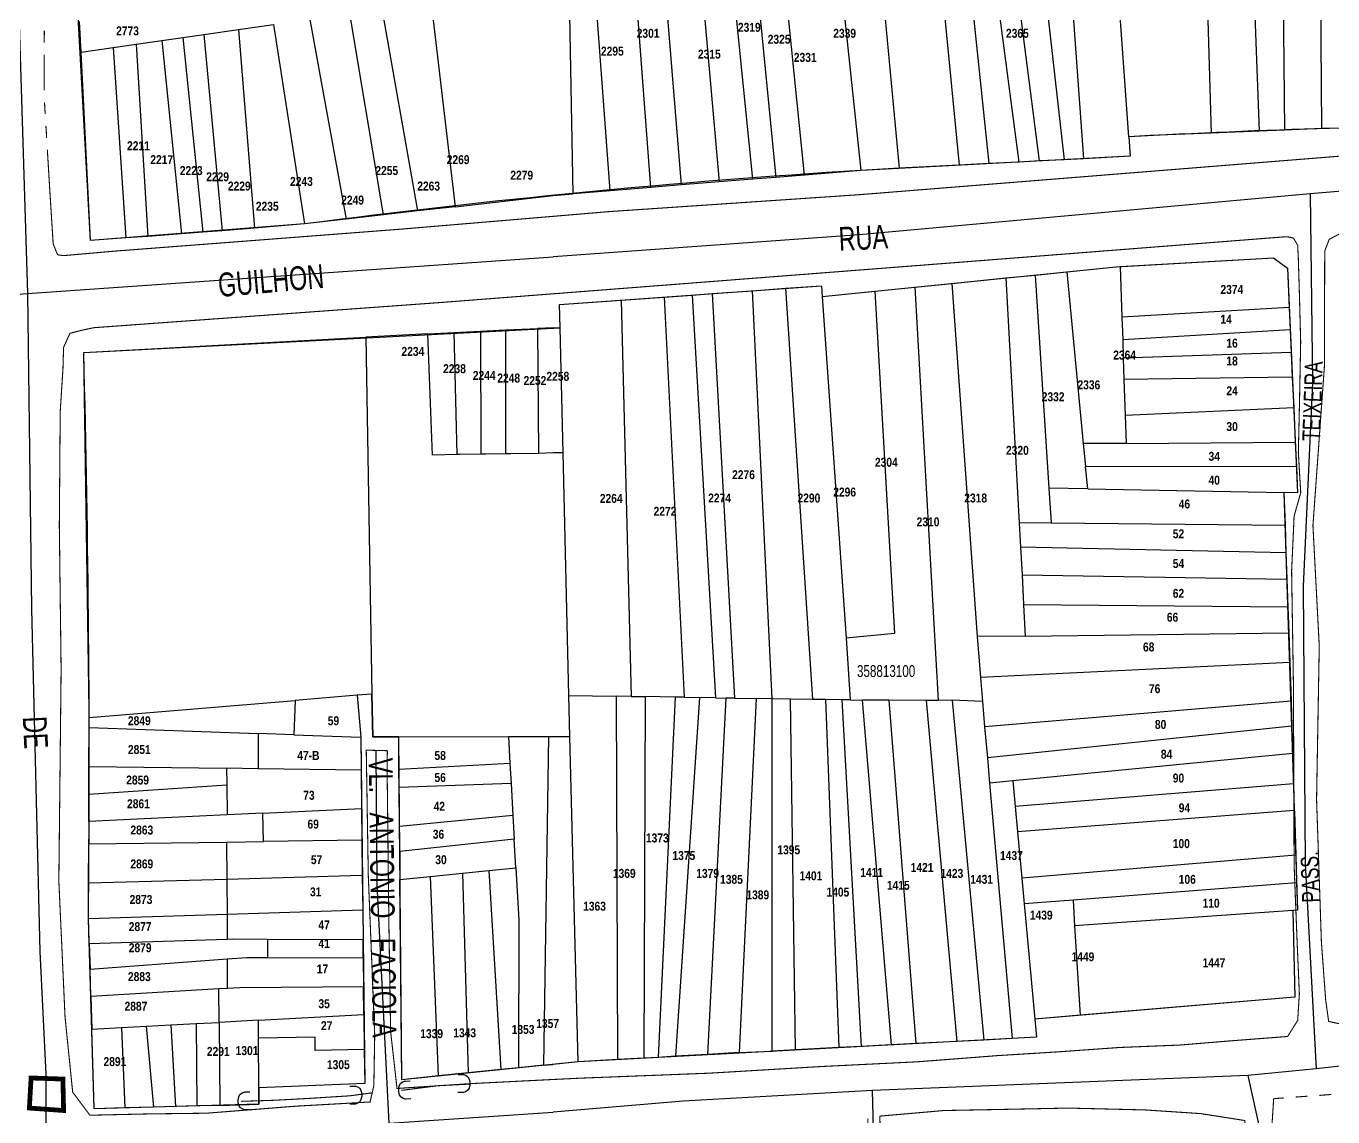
# Model space of a CAD drawing. Extents: x 201676 to 203188, y 4837754 to 4839005.
# Drawn here: x 202229.9 to 202449.3, y 4838123.3 to 4838306.4 of the extents above; entities that cross this region are included whole.
import ezdxf
from ezdxf.enums import TextEntityAlignment as Align

# ---------------------------------------------------------------- set-up
doc = ezdxf.new("R2010")
doc.units = 0
doc.header["$LTSCALE"] = 1.5
doc.header["$MEASUREMENT"] = 0
for name, pattern in [('PHANTOMX2', [5, 2.5, -0.5, 0.5, -0.5, 0.5, -0.5]), ('TRACO_05', [11, 7, -1, 0.5, -1, 0.5, -1]), ('TRACO_11', [8, 3, -1, 3, -1]), ('TRACO_25', [8, 3, -1, 1, -1, 1, -1])]:
    doc.linetypes.add(name, pattern=pattern)
for name, color, linetype in [('CD-MALHA-LOTES', 40, 'CONTINUOUS'), ('CD_TXT_QUADRA', 7, 'CONTINUOUS'), ('HD-VALAS-DRENOS', 170, 'TRACO_05'), ('RU-QUADRAS', 210, 'CONTINUOUS'), ('SV-EIXO-RUA-N-PAV', 6, 'CONTINUOUS'), ('SV-EIXO-RUA-PAV', 20, 'CONTINUOUS'), ('SV-PONTE-BUEIRO', 7, 'CONTINUOUS'), ('SV-RUA-NAO-PAV-S-GUIA-C-GUIA', 7, 'PHANTOMX2'), ('SV-RUA-PAVIM-S-GUIA-C-GUIA', 7, 'CONTINUOUS'), ('SV-TXT-RUA-N-PAV-S-GUIA-C-GUIA', 7, 'CONTINUOUS'), ('SV-TXT-RUA-PAV-S-GUIA-C-GUIA', 7, 'CONTINUOUS'), ('Th_NmrPort', 7, 'CONTINUOUS')]:
    doc.layers.add(name, color=color, linetype=linetype)
doc.styles.add('3588-12-2D_TXT$0$ARIAL', font='ARIAL.TTF')
doc.styles.add('ARIAL', font='ARIAL.TTF')
doc.styles.get("Standard").update_dxf_attribs({"font": 'swisscbo.ttf'})

# ---------------------------------------------------------------- blocks, each defined once
blk = doc.blocks.new('COD119', base_point=(203168.731891, 4838570.090081))
at = {"layer": 'SV-PONTE-BUEIRO'}
blk.add_lwpolyline([(203167.221891, 4838568.090081), (203167.221891, 4838568.923414), (203167.221891, 4838569.048414), (203167.347724, 4838569.381748), (203167.599391, 4838569.756748), (203167.976891, 4838569.965081), (203168.480224, 4838570.090081), (203168.983558, 4838570.090081), (203169.486891, 4838569.965081), (203169.864391, 4838569.756748), (203170.116058, 4838569.381748), (203170.241891, 4838569.048414), (203170.241891, 4838568.923414), (203170.241891, 4838568.090081)], dxfattribs=at)

msp = doc.modelspace()

# ---------------------------------------------------------------- linework, layer by layer
at = {"layer": 'CD-MALHA-LOTES', "linetype": 'Continuous'}
for p, q in [((202380.07, 4838349.66), (202386.53, 4838283.08)), ((202427.36, 4838340.65), (202428.85, 4838288.46)), ((202436.99, 4838288.77), (202435.02, 4838340.9)), ((202441.23, 4838288.96), (202440.72, 4838341.09)), ((202407.47, 4838284.15), (202403.73, 4838335.89)), ((202415.02, 4838287.81), (202411.63, 4838336.02)), ((202371.65, 4838334.4), (202376.48, 4838282.56)), ((202447.47, 4838289.2), (202447.01, 4838335.1)), ((202321.78, 4838278.27), (202320.76, 4838330.9)), ((202327.95, 4838278.77), (202324.13, 4838331.17)), ((202334.79, 4838279.32), (202330.88, 4838331.73)), ((202339.93, 4838279.74), (202335.64, 4838332.12)), ((202341.64, 4838332.61), (202346.25, 4838280.25)), ((202400.02, 4838283.77), (202394.02, 4838331.1)), ((202398.82, 4838331.59), (202404.19, 4838283.98)), ((202289.94, 4838274.72), (202280.84, 4838328.87)), ((202286.14, 4838328.87), (202295.64, 4838275.38)), ((202295.62, 4838329.55), (202301.94, 4838276.1)), ((202351.1, 4838328.67), (202355.8, 4838281.02)), ((202360.61, 4838281.41), (202355.77, 4838329.1)), ((202370.13, 4838282.19), (202365.05, 4838329.96)), ((202386.65, 4838330.34), (202391.53, 4838283.33)), ((202396.62, 4838283.59), (202390.4, 4838330.73)), ((202347.1, 4838328.3), (202351.84, 4838280.71)), ((202276.29, 4838314.37), (202283.63, 4838274)), ((202239.15, 4838302.06), (202238.89, 4838307.18)), ((202256.23, 4838304.52), (202259.75, 4838305.02)), ((202259.75, 4838305.02), (202265.57, 4838305.86)), ((202259.75, 4838305.02), (202262.81, 4838272.07)), ((202265.57, 4838305.86), (202271.42, 4838306.7)), ((202265.57, 4838305.86), (202268.28, 4838272.51)), ((202271.42, 4838306.7), (202276.66, 4838273.2)), ((202239.15, 4838302.06), (202244.55, 4838302.84)), ((202244.55, 4838302.84), (202248.38, 4838303.39)), ((202244.55, 4838302.84), (202246.63, 4838270.86)), ((202248.38, 4838303.39), (202252.72, 4838304.01)), ((202248.38, 4838303.39), (202250.33, 4838271.12)), ((202252.72, 4838304.01), (202256.23, 4838304.52)), ((202252.72, 4838304.01), (202256.02, 4838271.52)), ((202256.23, 4838304.52), (202259.59, 4838271.81)), ((202240.72, 4838270.45), (202239.15, 4838302.06)), ((202447.47, 4838289.2), (202441.23, 4838288.96)), ((202464.72, 4838289.5), (202447.47, 4838289.2)), ((202418.61, 4838288.06), (202415.02, 4838287.81)), ((202415.02, 4838287.81), (202415.25, 4838284.55)), ((202428.85, 4838288.46), (202418.61, 4838288.06)), ((202436.99, 4838288.77), (202428.85, 4838288.46)), ((202441.23, 4838288.96), (202436.99, 4838288.77)), ((202386.53, 4838283.08), (202376.48, 4838282.56)), ((202391.53, 4838283.33), (202386.53, 4838283.08)), ((202396.62, 4838283.59), (202391.53, 4838283.33)), ((202400.02, 4838283.77), (202396.62, 4838283.59)), ((202404.19, 4838283.98), (202400.02, 4838283.77)), ((202407.47, 4838284.15), (202404.19, 4838283.98)), ((202415.25, 4838284.55), (202407.47, 4838284.15)), ((202351.84, 4838280.71), (202346.25, 4838280.25)), ((202355.8, 4838281.02), (202351.84, 4838280.71)), ((202360.61, 4838281.41), (202355.8, 4838281.02)), ((202370.13, 4838282.19), (202360.61, 4838281.41)), ((202376.48, 4838282.56), (202370.13, 4838282.19)), ((202318.4, 4838278), (202321.78, 4838278.27)), ((202327.95, 4838278.77), (202321.78, 4838278.27)), ((202334.79, 4838279.32), (202327.95, 4838278.77)), ((202339.93, 4838279.74), (202334.79, 4838279.32)), ((202346.25, 4838280.25), (202339.93, 4838279.74)), ((202301.94, 4838276.1), (202295.64, 4838275.38)), ((202301.94, 4838276.1), (202318.4, 4838278)), ((202283.63, 4838274), (202276.66, 4838273.2)), ((202289.94, 4838274.72), (202283.63, 4838274)), ((202295.64, 4838275.38), (202289.94, 4838274.72)), ((202259.59, 4838271.81), (202256.02, 4838271.52)), ((202262.81, 4838272.07), (202259.59, 4838271.81)), ((202268.28, 4838272.51), (202262.81, 4838272.07)), ((202276.66, 4838273.2), (202268.28, 4838272.51)), ((202246.63, 4838270.86), (202240.72, 4838270.45)), ((202250.33, 4838271.12), (202246.63, 4838270.86)), ((202256.02, 4838271.52), (202250.33, 4838271.12)), ((202413.56, 4838266.05), (202439.35, 4838267.49)), ((202439.35, 4838267.49), (202441.67, 4838265.8)), ((202399.29, 4838264.63), (202404.65, 4838265.17)), ((202404.65, 4838265.17), (202412.92, 4838266.01)), ((202404.65, 4838265.17), (202407.38, 4838236.33)), ((202412.92, 4838266.01), (202413.56, 4838266.05)), ((202413.56, 4838266.05), (202413.88, 4838257.54)), ((202441.67, 4838265.8), (202441.98, 4838259.18)), ((202379.11, 4838262.58), (202385.33, 4838263.21)), ((202385.33, 4838263.21), (202394.4, 4838264.13)), ((202385.33, 4838263.21), (202389.59, 4838203.95)), ((202394.4, 4838264.13), (202399.29, 4838264.63)), ((202394.4, 4838264.13), (202396.65, 4838222.98)), ((202399.29, 4838264.63), (202401.6, 4838228.85)), ((202329.82, 4838260.42), (202337.04, 4838260.94)), ((202337.04, 4838260.94), (202341.73, 4838261.27)), ((202337.04, 4838260.94), (202340.37, 4838193.76)), ((202341.73, 4838261.27), (202345.08, 4838261.52)), ((202341.73, 4838261.27), (202345.63, 4838193.67)), ((202345.08, 4838261.52), (202351.85, 4838262)), ((202345.08, 4838261.52), (202348.82, 4838193.62)), ((202351.85, 4838262), (202357.39, 4838262.4)), ((202355.17, 4838193.52), (202351.85, 4838262)), ((202357.39, 4838262.4), (202363.44, 4838262.84)), ((202357.39, 4838262.4), (202361.93, 4838193.41)), ((202363.44, 4838262.84), (202363.57, 4838261.01)), ((202363.57, 4838261.01), (202372.41, 4838261.9)), ((202363.57, 4838261.01), (202367.58, 4838203.68)), ((202372.41, 4838261.9), (202379.11, 4838262.58)), ((202372.41, 4838261.9), (202375.7, 4838204.46)), ((202379.11, 4838262.58), (202383.02, 4838193.24)), ((202319.46, 4838259.67), (202329.82, 4838260.42)), ((202319.55, 4838255.78), (202319.46, 4838259.67)), ((202329.82, 4838260.42), (202331.48, 4838193.9)), ((202441.98, 4838259.18), (202413.88, 4838257.54)), ((202441.98, 4838259.18), (202442.15, 4838255.41)), ((202413.88, 4838257.54), (202414.01, 4838253.75)), ((202283.77, 4838254.03), (202286.95, 4838254.2)), ((202297.36, 4838254.74), (202286.95, 4838254.2)), ((202286.95, 4838254.2), (202287.97, 4838194.3)), ((202297.36, 4838254.74), (202301.71, 4838254.97)), ((202298.14, 4838234.41), (202297.36, 4838254.74)), ((202301.71, 4838254.97), (202306.2, 4838255.2)), ((202301.71, 4838254.97), (202302.25, 4838234.48)), ((202306.2, 4838255.2), (202310.4, 4838255.43)), ((202306.2, 4838255.2), (202306.26, 4838234.54)), ((202310.4, 4838255.43), (202310.4, 4838234.61)), ((202310.4, 4838255.43), (202310.53, 4838255.43)), ((202310.53, 4838255.43), (202315.76, 4838255.64)), ((202318.41, 4838255.75), (202315.76, 4838255.64)), ((202315.76, 4838255.64), (202315.93, 4838234.7)), ((202318.41, 4838255.75), (202319.55, 4838255.78)), ((202320.08, 4838234.77), (202319.55, 4838255.78)), ((202442.15, 4838255.41), (202414.01, 4838253.75)), ((202442.15, 4838255.41), (202442.31, 4838251.62)), ((202239.58, 4838251.63), (202283.77, 4838254.03)), ((202414.01, 4838253.75), (202414.1, 4838250.7)), ((202240.49, 4838191.57), (202239.58, 4838251.63)), ((202442.31, 4838251.62), (202414.1, 4838250.7)), ((202414.1, 4838250.7), (202414.2, 4838247.09)), ((202442.31, 4838251.62), (202442.47, 4838247.49)), ((202442.47, 4838247.49), (202414.2, 4838247.09)), ((202414.2, 4838247.09), (202414.45, 4838241.06)), ((202442.47, 4838247.49), (202442.74, 4838242.35)), ((202442.74, 4838242.35), (202414.45, 4838241.06)), ((202414.45, 4838241.06), (202414.58, 4838236.37)), ((202442.74, 4838242.35), (202442.99, 4838236.56)), ((202414.58, 4838236.37), (202442.99, 4838236.56)), ((202442.99, 4838236.56), (202443.19, 4838232.45)), ((202302.25, 4838234.48), (202298.14, 4838234.41)), ((202302.68, 4838234.48), (202302.25, 4838234.48)), ((202306.26, 4838234.54), (202302.68, 4838234.48)), ((202307.11, 4838234.56), (202306.26, 4838234.54)), ((202310.4, 4838234.61), (202307.11, 4838234.56)), ((202311.31, 4838234.62), (202310.4, 4838234.61)), ((202315.93, 4838234.7), (202311.31, 4838234.62)), ((202318.43, 4838234.77), (202315.93, 4838234.7)), ((202320.08, 4838234.77), (202318.43, 4838234.77)), ((202321.04, 4838194.07), (202320.08, 4838234.77)), ((202414.58, 4838236.37), (202407.38, 4838236.33)), ((202407.38, 4838236.33), (202407.77, 4838232.49)), ((202443.19, 4838232.45), (202407.77, 4838232.49)), ((202408.18, 4838228.73), (202407.77, 4838232.49)), ((202443.19, 4838232.45), (202443.35, 4838228.09)), ((202401.6, 4838228.85), (202401.98, 4838223.01)), ((202408.18, 4838228.73), (202401.6, 4838228.85)), ((202408.18, 4838228.73), (202441.08, 4838228.12)), ((202441.08, 4838228.12), (202441.29, 4838222.62)), ((202443.35, 4838228.09), (202441.08, 4838228.12)), ((202401.98, 4838223.01), (202396.65, 4838222.98)), ((202396.65, 4838222.98), (202396.86, 4838218.94)), ((202401.98, 4838223.01), (202441.29, 4838222.62)), ((202441.29, 4838222.62), (202441.42, 4838217.99)), ((202396.86, 4838218.94), (202397.12, 4838214.3)), ((202441.42, 4838217.99), (202396.86, 4838218.94)), ((202441.42, 4838217.99), (202441.57, 4838213.58)), ((202397.12, 4838214.3), (202397.37, 4838209.27)), ((202397.12, 4838214.3), (202441.57, 4838213.58)), ((202441.57, 4838213.58), (202441.75, 4838208.91)), ((202397.37, 4838209.27), (202397.65, 4838204.04)), ((202441.75, 4838208.91), (202397.37, 4838209.27)), ((202441.75, 4838208.91), (202441.89, 4838204.56)), ((202375.7, 4838204.46), (202367.58, 4838203.68)), ((202367.58, 4838203.68), (202368.25, 4838193.31)), ((202397.65, 4838204.04), (202389.59, 4838203.95)), ((202389.59, 4838203.95), (202390.14, 4838197.06)), ((202397.65, 4838204.04), (202441.89, 4838204.56)), ((202441.89, 4838204.56), (202442.08, 4838199.6)), ((202442.08, 4838199.6), (202390.14, 4838197.06)), ((202442.08, 4838199.6), (202442.29, 4838193.09)), ((202390.14, 4838197.06), (202390.45, 4838193.06)), ((202240.49, 4838190.38), (202275.09, 4838193.24)), ((202275.09, 4838193.24), (202274.84, 4838187.45)), ((202285.47, 4838194.09), (202275.09, 4838193.24)), ((202287.97, 4838194.3), (202285.47, 4838194.09)), ((202285.47, 4838194.09), (202286.09, 4838187.04)), ((202287.97, 4838194.3), (202288.1, 4838187.14)), ((202321.04, 4838194.07), (202328.96, 4838193.95)), ((202321.22, 4838187.15), (202321.04, 4838194.07)), ((202328.96, 4838193.95), (202329.17, 4838132.94)), ((202331.48, 4838193.9), (202328.96, 4838193.95)), ((202331.48, 4838193.9), (202333.82, 4838193.87)), ((202333.82, 4838193.87), (202333.62, 4838133.18)), ((202338.88, 4838193.78), (202333.82, 4838193.87)), ((202338.88, 4838193.78), (202336.03, 4838133.31)), ((202340.37, 4838193.76), (202338.88, 4838193.78)), ((202342.98, 4838193.7), (202338.95, 4838133.54)), ((202340.37, 4838193.76), (202342.98, 4838193.7)), ((202345.63, 4838193.67), (202342.98, 4838193.7)), ((202347.4, 4838193.63), (202344.29, 4838133.81)), ((202345.63, 4838193.67), (202347.4, 4838193.63)), ((202348.82, 4838193.62), (202347.4, 4838193.63)), ((202348.82, 4838193.62), (202352.46, 4838193.55)), ((202352.46, 4838193.55), (202349.6, 4838134.12)), ((202355.17, 4838193.52), (202352.46, 4838193.55)), ((202358.22, 4838193.46), (202355.17, 4838193.52)), ((202355.19, 4838134.34), (202355.17, 4838193.52)), ((202361.93, 4838193.41), (202358.22, 4838193.46)), ((202359.1, 4838134.6), (202358.22, 4838193.46)), ((202364.09, 4838193.38), (202361.93, 4838193.41)), ((202366.88, 4838193.33), (202364.09, 4838193.38)), ((202364.09, 4838193.38), (202366.35, 4838134.95)), ((202368.25, 4838193.31), (202366.88, 4838193.33)), ((202366.88, 4838193.33), (202370.13, 4838135.15)), ((202368.25, 4838193.31), (202370.27, 4838193.3)), ((202370.27, 4838193.3), (202375.12, 4838135.4)), ((202374.77, 4838193.27), (202370.27, 4838193.3)), ((202381.02, 4838193.23), (202374.77, 4838193.27)), ((202374.77, 4838193.27), (202379.31, 4838135.63)), ((202383.02, 4838193.24), (202381.02, 4838193.23)), ((202381.02, 4838193.23), (202386.15, 4838136.01)), ((202385.38, 4838193.27), (202383.02, 4838193.24)), ((202390.45, 4838193.06), (202385.38, 4838193.27)), ((202385.38, 4838193.27), (202390.72, 4838136.22)), ((202390.45, 4838193.06), (202390.81, 4838188.81)), ((202442.29, 4838193.09), (202390.81, 4838188.81)), ((202442.29, 4838193.09), (202442.4, 4838188.89)), ((202240.49, 4838190.38), (202240.49, 4838191.57)), ((202240.47, 4838182.15), (202240.49, 4838188.69)), ((202240.49, 4838188.69), (202240.49, 4838190.38)), ((202240.49, 4838188.69), (202268.86, 4838187.66)), ((202390.81, 4838188.81), (202391.29, 4838183.59)), ((202442.4, 4838188.89), (202391.29, 4838183.59)), ((202442.4, 4838188.89), (202442.54, 4838184.34)), ((202268.86, 4838187.66), (202268.86, 4838181.77)), ((202274.84, 4838187.45), (202268.86, 4838187.66)), ((202274.84, 4838187.45), (202286.09, 4838187.04)), ((202286.09, 4838187.04), (202286.15, 4838181.54)), ((202288.1, 4838187.14), (202292.46, 4838187.14)), ((202292.46, 4838187.14), (202310.9, 4838187.17)), ((202292.51, 4838181.66), (202292.46, 4838187.14)), ((202310.9, 4838187.17), (202311.15, 4838182.64)), ((202310.9, 4838187.17), (202317.59, 4838187.17)), ((202317.59, 4838187.17), (202316.79, 4838131.99)), ((202317.59, 4838187.17), (202318.38, 4838187.15)), ((202318.38, 4838187.15), (202321.22, 4838187.15)), ((202322.6, 4838132.58), (202321.22, 4838187.15)), ((202442.54, 4838184.34), (202395.57, 4838179.73)), ((202442.54, 4838184.34), (202442.71, 4838179.24)), ((202240.45, 4838177.47), (202240.47, 4838182.15)), ((202240.47, 4838182.15), (202263.54, 4838181.84)), ((202263.54, 4838181.84), (202263.59, 4838179.08)), ((202268.86, 4838181.77), (202263.54, 4838181.84)), ((202286.15, 4838181.54), (202268.86, 4838181.77)), ((202311.15, 4838182.64), (202292.51, 4838181.66)), ((202311.15, 4838182.64), (202311.34, 4838179.26)), ((202391.29, 4838183.59), (202391.67, 4838179.35)), ((202286.15, 4838181.54), (202286.22, 4838175.07)), ((202292.54, 4838178.64), (202292.51, 4838181.66)), ((202395.57, 4838179.73), (202391.67, 4838179.35)), ((202395.57, 4838179.73), (202395.96, 4838175.45)), ((202240.44, 4838172.9), (202240.45, 4838177.47)), ((202240.45, 4838177.47), (202263.59, 4838179.08)), ((202263.59, 4838179.08), (202263.69, 4838174)), ((202311.34, 4838179.26), (202292.54, 4838178.64)), ((202292.6, 4838172.08), (202292.54, 4838178.64)), ((202311.34, 4838179.26), (202311.64, 4838173.94)), ((202391.67, 4838179.35), (202395.46, 4838136.51)), ((202442.71, 4838179.24), (202395.96, 4838175.45)), ((202442.71, 4838179.24), (202442.8, 4838174.75)), ((202395.96, 4838175.45), (202396.35, 4838171.16)), ((202263.69, 4838174), (202240.44, 4838172.9)), ((202269.67, 4838174.29), (202263.69, 4838174)), ((202269.67, 4838174.29), (202286.22, 4838175.07)), ((202269.79, 4838169.54), (202269.67, 4838174.29)), ((202286.22, 4838175.07), (202286.28, 4838169.77)), ((202311.64, 4838173.94), (202292.6, 4838172.08)), ((202311.64, 4838173.94), (202311.86, 4838169.92)), ((202442.8, 4838174.75), (202396.35, 4838171.16)), ((202442.8, 4838174.75), (202442.83, 4838174.63)), ((202442.83, 4838174.63), (202443.08, 4838167.25)), ((202240.44, 4838172.9), (202240.42, 4838169.14)), ((202292.63, 4838167.9), (202292.6, 4838172.08)), ((202396.35, 4838171.16), (202397.08, 4838163.4)), ((202240.4, 4838162.61), (202240.42, 4838169.14)), ((202240.42, 4838169.14), (202263.54, 4838169.46)), ((202263.54, 4838169.46), (202269.79, 4838169.54)), ((202263.54, 4838169.46), (202263.6, 4838163.25)), ((202286.28, 4838169.77), (202269.79, 4838169.54)), ((202286.28, 4838169.77), (202286.35, 4838163.88)), ((202311.86, 4838169.92), (202292.63, 4838167.9)), ((202312.12, 4838165.15), (202311.86, 4838169.92)), ((202292.63, 4838167.9), (202292.67, 4838163.15)), ((202443.08, 4838167.25), (202397.08, 4838163.4)), ((202443.08, 4838167.25), (202443.21, 4838162.63)), ((202297.72, 4838163.67), (202303.19, 4838164.23)), ((202303.19, 4838164.23), (202307.61, 4838164.68)), ((202303.19, 4838164.23), (202304.13, 4838130.72)), ((202307.61, 4838164.68), (202312.12, 4838165.15)), ((202307.61, 4838164.68), (202309.6, 4838131.27)), ((202312.12, 4838165.15), (202312.61, 4838156.35)), ((202240.38, 4838156.58), (202240.4, 4838162.61)), ((202240.4, 4838162.61), (202263.6, 4838163.25)), ((202263.6, 4838163.25), (202286.35, 4838163.88)), ((202263.6, 4838163.25), (202263.65, 4838157.31)), ((202286.35, 4838163.88), (202286.42, 4838158.02)), ((202292.67, 4838163.15), (202297.72, 4838163.67)), ((202292.97, 4838129.53), (202292.67, 4838163.15)), ((202297.72, 4838163.67), (202299.07, 4838130.21)), ((202397.08, 4838163.4), (202397.48, 4838159.1)), ((202443.21, 4838162.63), (202405.68, 4838159.73)), ((202443.21, 4838162.63), (202443.34, 4838158.04)), ((202286.42, 4838158.02), (202263.65, 4838157.31)), ((202286.42, 4838158.02), (202286.48, 4838153.02)), ((202405.68, 4838159.73), (202397.48, 4838159.1)), ((202397.48, 4838159.1), (202399.28, 4838139.73)), ((202405.68, 4838159.73), (202405.94, 4838155.41)), ((202442.59, 4838157.97), (202405.94, 4838155.41)), ((202443.34, 4838158.04), (202442.59, 4838157.97)), ((202442.59, 4838157.97), (202442.92, 4838143.43)), ((202263.65, 4838157.31), (202240.38, 4838156.58)), ((202240.51, 4838152.4), (202240.38, 4838156.58)), ((202263.65, 4838157.31), (202263.69, 4838153.12)), ((202312.61, 4838156.35), (202312.57, 4838131.57)), ((202405.94, 4838155.41), (202406.88, 4838140.4)), ((202263.69, 4838153.12), (202240.51, 4838152.4)), ((202240.51, 4838152.4), (202240.64, 4838148.13)), ((202264.64, 4838153.15), (202263.69, 4838153.12)), ((202270.43, 4838153.12), (202264.64, 4838153.15)), ((202286.48, 4838153.02), (202270.43, 4838153.12)), ((202270.43, 4838153.12), (202270.43, 4838150.07)), ((202286.51, 4838150), (202286.48, 4838153.02)), ((202240.64, 4838148.13), (202263.69, 4838149.84)), ((202263.69, 4838149.84), (202266.95, 4838150.08)), ((202263.69, 4838149.84), (202263.69, 4838144.88)), ((202266.95, 4838150.08), (202270.43, 4838150.07)), ((202270.43, 4838150.07), (202286.51, 4838150)), ((202286.51, 4838150), (202286.57, 4838145.14)), ((202240.78, 4838143.51), (202240.64, 4838148.13)), ((202262.29, 4838144.8), (202240.78, 4838143.51)), ((202263.69, 4838144.88), (202262.29, 4838144.8)), ((202262.33, 4838139.2), (202262.29, 4838144.8)), ((202265.81, 4838145.01), (202263.69, 4838144.88)), ((202286.57, 4838145.14), (202265.81, 4838145.01)), ((202286.62, 4838140.52), (202286.57, 4838145.14)), ((202240.78, 4838143.51), (202240.95, 4838138.04)), ((202442.92, 4838143.43), (202406.88, 4838140.4)), ((202268.9, 4838139.56), (202286.62, 4838140.52)), ((202286.62, 4838140.52), (202286.69, 4838134.63)), ((202406.88, 4838140.4), (202399.28, 4838139.73)), ((202240.95, 4838138.04), (202245.93, 4838138.31)), ((202241.36, 4838124.69), (202240.95, 4838138.04)), ((202245.93, 4838138.31), (202250.07, 4838138.53)), ((202245.93, 4838138.31), (202246.48, 4838124.83)), ((202250.07, 4838138.53), (202254.2, 4838138.76)), ((202250.07, 4838138.53), (202251.3, 4838124.96)), ((202254.2, 4838138.76), (202258.47, 4838138.99)), ((202254.2, 4838138.76), (202255, 4838125.06)), ((202258.47, 4838138.99), (202262.33, 4838139.2)), ((202258.47, 4838138.99), (202258.59, 4838125.16)), ((202268.9, 4838139.56), (202262.33, 4838139.2)), ((202262.33, 4838139.2), (202262.44, 4838125.26)), ((202268.92, 4838136.52), (202268.9, 4838139.56)), ((202399.28, 4838139.73), (202399.56, 4838136.71)), ((202278.42, 4838136.69), (202268.92, 4838136.52)), ((202268.97, 4838128.2), (202268.92, 4838136.52)), ((202278.42, 4838134.5), (202278.42, 4838136.69)), ((202379.31, 4838135.63), (202375.12, 4838135.4)), ((202386.15, 4838136.01), (202379.31, 4838135.63)), ((202390.72, 4838136.22), (202386.15, 4838136.01)), ((202395.46, 4838136.51), (202390.72, 4838136.22)), ((202399.56, 4838136.71), (202395.46, 4838136.51)), ((202286.69, 4838134.63), (202278.42, 4838134.5)), ((202286.69, 4838134.63), (202286.76, 4838128.96)), ((202338.95, 4838133.54), (202336.03, 4838133.31)), ((202344.29, 4838133.81), (202338.95, 4838133.54)), ((202349.6, 4838134.12), (202344.29, 4838133.81)), ((202349.6, 4838134.12), (202355.19, 4838134.34)), ((202359.1, 4838134.6), (202355.19, 4838134.34)), ((202366.35, 4838134.95), (202359.1, 4838134.6)), ((202370.13, 4838135.15), (202366.35, 4838134.95)), ((202375.12, 4838135.4), (202370.13, 4838135.15)), ((202309.6, 4838131.27), (202304.13, 4838130.72)), ((202312.57, 4838131.57), (202309.6, 4838131.27)), ((202316.79, 4838131.99), (202312.57, 4838131.57)), ((202316.79, 4838131.99), (202318.38, 4838132.15)), ((202322.6, 4838132.58), (202318.38, 4838132.15)), ((202329.17, 4838132.94), (202322.6, 4838132.58)), ((202333.62, 4838133.18), (202329.17, 4838132.94)), ((202336.03, 4838133.31), (202333.62, 4838133.18)), ((202299.07, 4838130.21), (202292.97, 4838129.53)), ((202304.13, 4838130.72), (202299.07, 4838130.21)), ((202286.76, 4838128.96), (202268.97, 4838128.2)), ((202268.98, 4838125.44), (202268.97, 4838128.2)), ((202246.48, 4838124.83), (202241.36, 4838124.69)), ((202251.3, 4838124.96), (202246.48, 4838124.83)), ((202255, 4838125.06), (202251.3, 4838124.96)), ((202258.59, 4838125.16), (202255, 4838125.06)), ((202262.44, 4838125.26), (202258.59, 4838125.16)), ((202262.44, 4838125.26), (202268.98, 4838125.44))]:
    msp.add_line(p, q, dxfattribs=at)
at = {"layer": 'HD-VALAS-DRENOS', "const_width": 0.18}
for points in [[(202266.05, 4838125.94), (202271.86, 4838126.13), (202277.82, 4838126.46), (202284.29, 4838126.87), (202288.01, 4838127.37)], [(202292.92, 4838127.78), (202299, 4838128.56), (202304.61, 4838128.85)]]:
    msp.add_lwpolyline(points, dxfattribs=at)
at = {"layer": 'RU-QUADRAS', "color": 6, "linetype": 'Continuous'}
msp.add_lwpolyline([(202484.7, 4838355.94, -0.012678), (202482.5, 4838289.81, 0.012699), (202415.02, 4838287.81), (202415.25, 4838284.55), (202370.13, 4838282.19, 0.016838), (202276.66, 4838273.2), (202240.72, 4838270.45), (202236.52, 4838346.63)], format="xyb", dxfattribs=at)
msp.add_lwpolyline([(202239.58, 4838251.63), (202319.55, 4838255.78), (202319.46, 4838259.67), (202363.44, 4838262.84), (202363.57, 4838261.01), (202412.92, 4838266.01), (202439.35, 4838267.49), (202441.67, 4838265.8), (202443.35, 4838228.09), (202441.08, 4838228.12), (202443.34, 4838158.04), (202442.59, 4838157.97), (202442.92, 4838143.43), (202399.28, 4838139.73), (202399.56, 4838136.71), (202322.6, 4838132.58), (202292.97, 4838129.53), (202292.46, 4838187.14), (202288.1, 4838187.14), (202287.97, 4838194.3), (202285.47, 4838194.09), (202286.09, 4838187.04), (202286.76, 4838128.96), (202268.97, 4838128.2), (202268.98, 4838125.44), (202241.36, 4838124.69), (202240.38, 4838156.58, 0.009147)], format="xyb", close=True, dxfattribs=at)
at = {"layer": 'SV-EIXO-RUA-N-PAV'}
for points in [[(202226.89, 4838518.19), (202226.89, 4838486.87), (202226.96, 4838465.65), (202228.34, 4838431.48), (202230.04, 4838398.31), (202229.06, 4838386.77), (202228.34, 4838348.03), (202228.7, 4838308.57), (202230.15, 4838261.5), (202230.81, 4838208.61), (202232.21, 4838151.08), (202233.22, 4838130.48), (202233.22, 4838121.8)], [(202445.49, 4838278.25), (202445.88, 4838246.52), (202444.33, 4838212.38), (202444.64, 4838165.83), (202446.5, 4838131.38)], [(202290.87, 4838122.3), (202288.85, 4838162.32), (202288.67, 4838184.71)], [(202552.77, 4838143.23), (202529.72, 4838140.19), (202506.08, 4838138.01), (202446.5, 4838131.38), (202435.02, 4838130.29), (202371.98, 4838127.74), (202340.21, 4838125.95), (202318.41, 4838124.12)], [(202435.02, 4838130.29), (202437.19, 4838120.36), (202439.98, 4838080.33), (202441.84, 4838062.33), (202447.43, 4838028.34), (202454.35, 4838001.23), (202457.47, 4837993.01), (202463.85, 4837970.66), (202463.88, 4837954.02), (202462.62, 4837942.44), (202462.02, 4837936.95), (202456.12, 4837917.09), (202450.73, 4837903.56), (202447.62, 4837895.19), (202439.76, 4837876.27), (202431.83, 4837860.31), (202429.93, 4837856.12), (202417.64, 4837832.21), (202411.43, 4837821.65), (202399.33, 4837812.96), (202386.29, 4837806.45)], [(201968.05, 4838089.24), (201972.42, 4838086.76), (201980.53, 4838086.7), (201985.74, 4838088.83), (201991.38, 4838091.97), (202006.35, 4838096.16), (202031.72, 4838101.71), (202051.34, 4838104.09), (202082.26, 4838106.86), (202102.68, 4838108.85), (202137.07, 4838112.81), (202152.06, 4838114.37), (202158.08, 4838114.99), (202177.3, 4838117.76), (202184.64, 4838118.76), (202219.82, 4838121.53), (202233.22, 4838121.8), (202236.08, 4838121.46), (202250.96, 4838120.74), (202267.56, 4838121.39), (202290.87, 4838122.3), (202318.4, 4838124.12)]]:
    msp.add_lwpolyline(points, dxfattribs=at)
at = {"layer": 'SV-EIXO-RUA-PAV'}
for points in [[(202803.72, 4838301.55), (202635.33, 4838289.9), (202619.97, 4838290.43), (202521.94, 4838283.17), (202483.76, 4838281.46), (202445.49, 4838278.25), (202369.77, 4838271.37), (202318.41, 4838267.69)], [(201779.33, 4838224.71), (201795.56, 4838229.31), (201844.24, 4838232.12), (201854.39, 4838232.64), (201909.9, 4838237.08), (201965.74, 4838241.1), (201984.84, 4838242.63), (202013, 4838244.61), (202071.7, 4838248.74), (202174.32, 4838257.65), (202230.15, 4838261.5), (202318.41, 4838267.69)], [(202373.67, 4838063.24), (202371.98, 4838127.74)]]:
    msp.add_lwpolyline(points, dxfattribs=at)
at = {"layer": 'SV-PONTE-BUEIRO', "const_width": 0.8}
msp.add_lwpolyline([(202230.75, 4838129.86), (202236.09, 4838129.68), (202236.21, 4838124.4), (202230.46, 4838124.81)], close=True, dxfattribs=at)
at = {"layer": 'SV-RUA-NAO-PAV-S-GUIA-C-GUIA', "const_width": 0.18}
for points in [[(202232.96, 4838303.63), (202232.97, 4838305.63)], [(202232.93, 4838295.63), (202232.96, 4838301.63)], [(202233.12, 4838291.64), (202233, 4838293.63)], [(202233.36, 4838287.65), (202233.24, 4838289.64)], [(202233.84, 4838279.66), (202233.48, 4838285.65)], [(202443.04, 4838126.66), (202445.04, 4838126.8)], [(202447.03, 4838126.94), (202449.03, 4838127.09)], [(202439.08, 4838122.09), (202439.34, 4838126.09)], [(202439.34, 4838126.09), (202439.36, 4838126.39)], [(202439.36, 4838126.39), (202441.05, 4838126.51)]]:
    msp.add_lwpolyline(points, dxfattribs=at)
at = {"layer": 'SV-RUA-NAO-PAV-S-GUIA-C-GUIA', "linetype": 'TRACO_25', "const_width": 0.18, "flags": 128}
for points in [[(202443.48, 4838267.89), (202443.65, 4838262.42), (202443.89, 4838253.4), (202443.7, 4838243.5), (202443.5, 4838234.8), (202443.9, 4838228.09), (202442.79, 4838224.16), (202442.37, 4838214.92), (202442.69, 4838195), (202442.72, 4838182.18), (202442.79, 4838165.57), (202443.28, 4838153.05), (202443.67, 4838143.98), (202443.39, 4838139.53), (202441.71, 4838136.83), (202432.23, 4838136.1), (202423.61, 4838135.39), (202413.49, 4838134.98), (202403.37, 4838134.26), (202392.94, 4838133.61), (202379.6, 4838132.58), (202363.52, 4838131.79), (202344.68, 4838130.67), (202322.95, 4838129.83), (202318.4, 4838129.61)], [(202503.28, 4838145.04), (202496.39, 4838143.79), (202483.13, 4838142.01), (202470.08, 4838140.58), (202459.65, 4838139.52), (202451.42, 4838138.76), (202448.59, 4838139.34), (202448.09, 4838142.95), (202447.37, 4838152.68), (202446.56, 4838176.62), (202447.01, 4838202.38), (202445.95, 4838222.57), (202447.87, 4838249.24), (202447.93, 4838268.65)], [(202318.4, 4838129.61), (202304.46, 4838128.91), (202292.18, 4838128.1), (202291.11, 4838137.64), (202290.82, 4838155.51), (202290.51, 4838182.79), (202290.57, 4838184.79), (202287.02, 4838184.89), (202287.36, 4838163.82), (202288.44, 4838137.06), (202288.29, 4838128.56), (202287.66, 4838125.83), (202275.24, 4838125.13), (202260.19, 4838123.95), (202250.43, 4838123.83), (202240.62, 4838123.61), (202237.73, 4838127.49), (202236.45, 4838140.09), (202235.41, 4838162.88), (202235.79, 4838198.45), (202235.49, 4838222.53), (202235.64, 4838241.74), (202236.1, 4838248.93)], [(202373.24, 4838123.46), (202384.02, 4838124.4), (202393.58, 4838124.58), (202404.89, 4838124.81), (202417.74, 4838124.5), (202427.13, 4838123.88), (202434.5, 4838122.72), (202435.36, 4838116.09), (202437.15, 4838091.73), (202438.2, 4838077.62), (202439.24, 4838063.65), (202419.81, 4838061.52), (202389.24, 4838056.04), (202353.92, 4838051.39), (202327.65, 4838046.34), (202323.03, 4838045.75), (202322.98, 4838048.97), (202319.43, 4838048.34), (202318.4, 4838048.33)]]:
    msp.add_lwpolyline(points, dxfattribs=at)
at = {"layer": 'SV-RUA-PAVIM-S-GUIA-C-GUIA', "const_width": 0.18}
for points in [[(202369.92, 4838278.12), (202463.45, 4838285.62)], [(202234.46, 4838269.84), (202233.84, 4838279.66)], [(202327.61, 4838275.26), (202369.92, 4838278.12)], [(202318.41, 4838274.48), (202293.01, 4838272.34)], [(202318.41, 4838274.48), (202327.61, 4838275.26)], [(202293.01, 4838272.34), (202244.43, 4838268.61)], [(202235.2, 4838268.02), (202234.46, 4838269.84)], [(202236.25, 4838267.89), (202235.2, 4838268.02)], [(202244.43, 4838268.61), (202236.25, 4838267.89)], [(202299.3, 4838260), (202318.41, 4838261.48)], [(202241.3, 4838255.79), (202299.3, 4838260)], [(202236.2, 4838252.48), (202237.27, 4838254.85), (202239.39, 4838255.39)], [(202239.39, 4838255.39), (202241.3, 4838255.79)], [(202236.18, 4838251.68), (202236.2, 4838252.48)], [(202236.1, 4838248.93), (202236.18, 4838251.68)]]:
    msp.add_lwpolyline(points, dxfattribs=at)
at = {"layer": 'SV-RUA-PAVIM-S-GUIA-C-GUIA', "linetype": 'Continuous', "const_width": 0.18, "flags": 128}
for points in [[(202447.93, 4838268.65), (202448.69, 4838270.63), (202450.52, 4838271.58), (202491.18, 4838274.73), (202516.64, 4838276.31), (202517.28, 4838275.9), (202518.04, 4838274.72), (202518.3, 4838273.32)], [(202318.41, 4838261.48), (202389.6, 4838267), (202440.8, 4838271.01), (202441.47, 4838271.04), (202442.1, 4838270.99), (202442.69, 4838270.81), (202443.41, 4838269.58), (202443.41, 4838269.09), (202443.48, 4838267.89)]]:
    msp.add_lwpolyline(points, dxfattribs=at)
at = {"layer": 'SV-RUA-PAVIM-S-GUIA-C-GUIA', "linetype": 'TRACO_11', "const_width": 0.18, "flags": 128}
msp.add_lwpolyline([(202371.22, 4838123.06), (202372.34, 4838077.55), (202372.69, 4838063.28), (202374.69, 4838063.22), (202374.35, 4838077.56), (202373.72, 4838103.93), (202373.24, 4838123.46)], dxfattribs=at)

# ---------------------------------------------------------------- block references
at = {"layer": 'SV-PONTE-BUEIRO'}
for p, rotation in [((202292.47, 4838127.8), 92), ((202304.41, 4838128.92), 269), ((202265.52, 4838125.96), 92), ((202286.26, 4838127), 270)]:
    msp.add_blockref('COD119', p, dxfattribs=dict(at, rotation=rotation))

# ---------------------------------------------------------------- texts
at = {"layer": 'CD_TXT_QUADRA', "linetype": 'Continuous', "style": 'ARIAL', "width": 0.7}
msp.add_text('358813100', height=2, dxfattribs=at).set_placement((202369.4, 4838197.16))
at = {"layer": 'SV-TXT-RUA-N-PAV-S-GUIA-C-GUIA', "width": 0.7}
for s, height, rotation, style, p in [('TEIXEIRA', 3, 88, 'ARIAL', (202447.15, 4838236.74)), ('DE', 4, 273, 'ARIAL', (202229.34, 4838190.46)), ('VL.   ANTONIO   FACIOLA', 4, 270.8228, '3588-12-2D_TXT$0$ARIAL', (202287.43, 4838183.56)), ('PASS.', 3, 92, 'ARIAL', (202447.15, 4838159.34))]:
    msp.add_text(s, height=height, rotation=rotation, dxfattribs=dict(at, style=style)).set_placement(p)
at = {"layer": 'SV-TXT-RUA-PAV-S-GUIA-C-GUIA', "style": 'ARIAL', "width": 0.7}
for s, rotation, p in [('RUA', 3, (202366.44, 4838268.67)), ('GUILHON', 5, (202262.32, 4838260.93))]:
    msp.add_text(s, height=4, rotation=rotation, dxfattribs=at).set_placement(p)
at = {"layer": 'Th_NmrPort', "color": 1}
for s, p in [('2319', (202349.42, 4838306.2)), ('2773', (202245.03, 4838305.61)), ('2301', (202332.42, 4838305.2)), ('2325', (202354.42, 4838304.2)), ('2339', (202365.42, 4838305.2)), ('2365', (202394.42, 4838305.2)), ('2295', (202326.42, 4838302.2)), ('2315', (202342.71, 4838301.71)), ('2331', (202358.8, 4838301.16)), ('2211', (202246.86, 4838286.33)), ('2217', (202250.77, 4838283.99)), ('2223', (202255.72, 4838282.16)), ('2255', (202288.55, 4838282.16)), ('2269', (202300.53, 4838283.99)), ('2229', (202260.15, 4838281.12)), ('2243', (202274.22, 4838280.34)), ('2279', (202311.21, 4838281.38)), ('2229', (202263.79, 4838279.56)), ('2263', (202295.58, 4838279.56)), ('2235', (202268.48, 4838276.17)), ('2249', (202282.81, 4838277.21)), ('2374', (202430.42, 4838262.2)), ('14', (202430.42, 4838257.2)), ('2234', (202292.93, 4838251.81)), ('2364', (202412.42, 4838251.2)), ('16', (202431.42, 4838253.2)), ('18', (202431.42, 4838250.2)), ('2238', (202299.92, 4838248.91)), ('2244', (202304.9, 4838247.77)), ('2248', (202309.02, 4838247.34)), ('2252', (202313.43, 4838246.92)), ('2258', (202317.27, 4838247.63)), ('2336', (202406.42, 4838246.2)), ('24', (202431.42, 4838245.2)), ('2332', (202400.42, 4838244.2)), ('30', (202431.42, 4838239.2)), ('2320', (202394.42, 4838235.2)), ('34', (202428.42, 4838234.2)), ('2304', (202372.42, 4838233.2)), ('2276', (202348.44, 4838231.12)), ('40', (202428.42, 4838230.2)), ('2264', (202326.23, 4838227.13)), ('2274', (202344.42, 4838227.2)), ('2290', (202359.42, 4838227.2)), ('2296', (202365.42, 4838228.2)), ('2318', (202387.42, 4838227.2)), ('2272', (202335.26, 4838224.97)), ('46', (202423.42, 4838226.2)), ('2310', (202379.42, 4838223.2)), ('52', (202422.42, 4838221.2)), ('54', (202422.42, 4838216.2)), ('62', (202422.42, 4838211.2)), ('66', (202421.42, 4838207.2)), ('68', (202417.42, 4838202.2)), ('76', (202418.42, 4838195.2)), ('2849', (202247.01, 4838189.82)), ('59', (202280.56, 4838189.82)), ('80', (202419.42, 4838189.2)), ('2851', (202247.01, 4838184.99)), ('47-B', (202275.44, 4838183.99)), ('58', (202298.47, 4838183.99)), ('84', (202420.42, 4838184.2)), ('2859', (202246.72, 4838179.87)), ('56', (202298.47, 4838180.29)), ('90', (202422.42, 4838180.2)), ('73', (202276.44, 4838177.31)), ('2861', (202246.86, 4838175.89)), ('42', (202298.33, 4838175.46)), ('94', (202423.42, 4838175.2)), ('69', (202277.15, 4838172.47)), ('2863', (202247.43, 4838171.48)), ('36', (202298.19, 4838170.77)), ('1373', (202333.97, 4838170.15)), ('1395', (202356.04, 4838168.15)), ('100', (202422.42, 4838169.2)), ('2869', (202247.43, 4838165.79)), ('57', (202277.72, 4838166.5)), ('30', (202298.61, 4838166.5)), ('1375', (202338.42, 4838167.2)), ('1437', (202393.42, 4838167.2)), ('1369', (202328.42, 4838164.2)), ('1379', (202342.42, 4838164.2)), ('1401', (202359.76, 4838163.8)), ('1411', (202369.96, 4838164.37)), ('1421', (202378.42, 4838165.2)), ('1423', (202383.42, 4838164.2)), ('1385', (202346.42, 4838163.2)), ('1415', (202374.42, 4838162.2)), ('1431', (202388.42, 4838163.2)), ('106', (202423.42, 4838163.2)), ('2873', (202247.29, 4838159.82)), ('31', (202277.57, 4838161.1)), ('1389', (202350.84, 4838160.6)), ('1405', (202364.28, 4838161.07)), ('110', (202427.42, 4838159.2)), ('1363', (202323.43, 4838158.69)), ('1439', (202398.42, 4838157.2)), ('2877', (202247.15, 4838155.27)), ('47', (202278.99, 4838155.56)), ('41', (202278.99, 4838152.43)), ('2879', (202247.15, 4838151.72)), ('1449', (202405.42, 4838150.2)), ('17', (202278.71, 4838148.16)), ('1447', (202427.42, 4838149.2)), ('2883', (202247.01, 4838146.88)), ('2887', (202246.44, 4838141.91)), ('35', (202278.99, 4838142.33)), ('27', (202279.42, 4838138.64)), ('1339', (202296.08, 4838137.3)), ('1343', (202301.63, 4838137.44)), ('1353', (202311.44, 4838138.01)), ('1357', (202315.56, 4838139.01)), ('2291', (202260.26, 4838134.32)), ('1301', (202265.09, 4838134.46)), ('2891', (202242.91, 4838132.61)), ('1305', (202280.42, 4838132.1))]:
    msp.add_text(s, height=1.5, dxfattribs=at).set_placement(p, align=Align.MIDDLE_LEFT)

doc.saveas('drawing.dxf')
